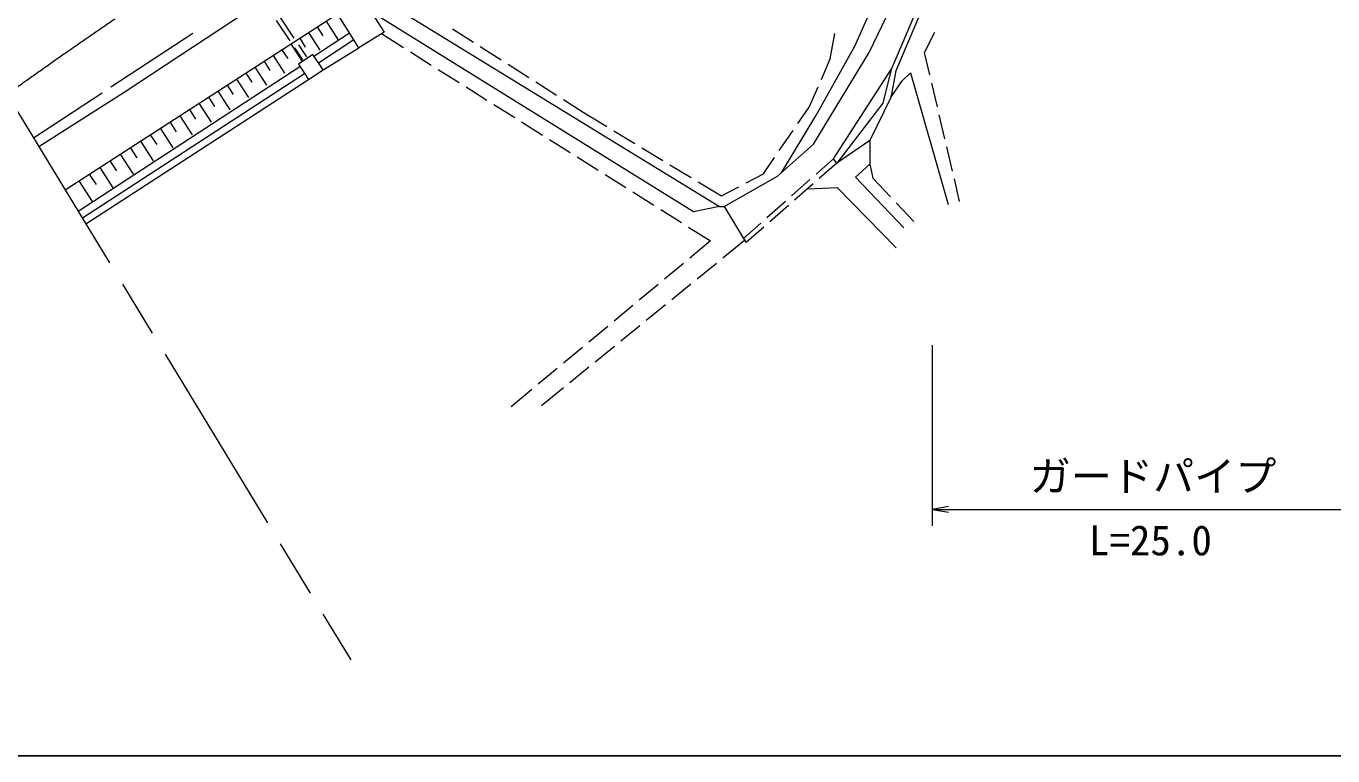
# Model space of a CAD drawing. Units: millimetres at full size, sheet at 1:1000; details may follow other scales. Extents: x 40000 to 680000, y 20000 to 380000.
# Drawn here: x 81179 to 160681, y 205000 to 249404 of the extents above; entities that cross this region are included whole.
import ezdxf
from ezdxf.enums import TextEntityAlignment as Align

# ---------------------------------------------------------------- set-up
doc = ezdxf.new("R2010")
doc.units = ezdxf.units.MM
doc.header["$LTSCALE"] = 1000
doc.linetypes.add('CHAIN', pattern=[18.5, 12, -1.5, 3.5, -1.5])
for name, color, linetype, lineweight in [('M-BGD', 7, 'Continuous', 13), ('M-BMK', 2, 'CHAIN', 13), ('M-STR-HTXT', 7, 'Continuous', 13), ('M-TTL-BAND', 7, 'Continuous', 25)]:
    doc.layers.add(name, color=color, linetype=linetype, lineweight=lineweight)
doc.styles.add('ＭＳ ゴシック', font='')
doc.styles.get('ＭＳ ゴシック').set_extended_font_data('MS Gothic')

# ---------------------------------------------------------------- blocks, each defined once
blk = doc.blocks.new('open_arrow')
at = {"color": 0, "linetype": 'Continuous', "lineweight": -2}
blk.add_lwpolyline([(7.5, 1.25), (0, 0), (7.5, -1.25)], dxfattribs=at)

msp = doc.modelspace()

# ---------------------------------------------------------------- linework, layer by layer
at = {"layer": 'M-BGD'}
for p, q in [((83549, 239452), (100123, 250148)), ((97247, 248507), (96413, 249754)), ((97496, 248674), (96662, 249921)), ((99429, 249700), (100148, 248586)), ((86340, 245711), (91326, 248982)), ((98354, 249007), (99048, 247933)), ((98691, 247586), (100845, 249000)), ((98891, 249353), (99238, 248816)), ((102796, 248946), (104133, 248104)), ((107126, 249243), (108390, 248435)), ((130102, 247410), (130375, 248963)), ((135846, 247800), (136455, 249036)), ((97287, 248318), (97976, 247250)), ((98014, 247360), (97525, 248091)), ((98263, 247527), (97774, 248258)), ((97821, 248662), (98165, 248129)), ((98965, 247168), (101120, 248582)), ((99244, 246753), (101423, 248082)), ((108811, 248166), (110075, 247358)), ((95653, 247263), (96008, 246713)), ((96203, 247619), (96902, 246535)), ((96745, 247968), (97095, 247426)), ((104556, 247837), (105826, 247038)), ((129560, 246167), (130102, 247410)), ((136168, 246431), (135846, 247800)), ((84340, 238151), (97840, 246944)), ((84613, 237732), (98113, 246525)), ((94544, 246548), (94904, 245989)), ((95103, 246908), (95813, 245808)), ((106249, 246771), (107518, 245972)), ((110496, 247089), (111760, 246281)), ((84805, 237384), (98358, 246165)), ((93417, 245821), (93783, 245253)), ((93985, 246187), (94706, 245069)), ((107941, 245706), (109211, 244907)), ((112182, 246012), (113446, 245204)), ((128817, 244466), (129360, 245709)), ((136624, 244484), (136282, 245944)), ((81633, 242606), (85795, 245337)), ((92273, 245082), (92645, 244506)), ((92850, 245454), (93582, 244319)), ((113867, 244935), (115077, 244162)), ((91111, 244332), (91489, 243747)), ((91696, 244710), (92441, 243557)), ((109634, 244640), (110903, 243841)), ((115077, 244162), (116503, 243298)), ((128135, 243474), (128817, 244466)), ((89931, 243571), (90314, 242976)), ((90525, 243954), (91281, 242783)), ((111326, 243575), (112595, 242775)), ((137081, 242537), (136738, 243997)), ((88732, 242797), (89122, 242193)), ((89336, 243187), (90104, 241997)), ((113019, 242509), (114288, 241710)), ((116931, 243039), (118214, 242262)), ((127002, 241827), (127852, 243062)), ((87514, 242011), (87910, 241398)), ((88128, 242407), (88908, 241199)), ((118641, 242003), (119925, 241226)), ((132510, 242453), (130501, 241072)), ((137538, 240589), (137195, 242050)), ((86278, 241213), (86680, 240590)), ((86901, 241615), (87693, 240388)), ((114711, 241443), (115980, 240644)), ((120352, 240967), (121635, 240190)), ((126036, 240423), (126718, 241415)), ((130290, 241327), (129241, 240397)), ((130501, 241072), (129437, 240138)), ((132502, 241015), (132697, 240143)), ((85022, 240403), (85430, 239770)), ((85655, 240811), (86459, 239565)), ((116404, 240378), (117673, 239578)), ((124983, 239863), (126036, 240423)), ((132697, 240143), (133771, 239015)), ((137973, 238733), (137652, 240103)), ((84389, 239994), (85206, 238729)), ((118096, 239312), (119365, 238513)), ((122063, 239931), (123489, 239068)), ((123489, 239068), (124542, 239628)), ((128867, 240065), (127744, 239070)), ((129062, 239807), (127935, 238817)), ((127370, 238739), (126247, 237744)), ((134116, 238653), (135190, 237525)), ((119788, 238246), (121058, 237447)), ((127559, 238487), (126433, 237497)), ((121481, 237181), (122818, 236339)), ((125873, 237412), (124824, 236483)), ((126057, 237167), (124994, 236232)), ((122818, 236339), (121558, 235289)), ((123562, 235297), (124894, 236380)), ((124824, 236483), (124994, 236232)), ((121174, 234969), (120021, 234009)), ((122011, 234034), (123174, 234981)), ((119637, 233689), (118484, 232729)), ((120459, 232772), (121623, 233719)), ((118100, 232409), (116948, 231449)), ((118908, 231510), (120071, 232457)), ((116563, 231129), (115411, 230169)), ((117356, 230248), (118520, 231195)), ((115027, 229849), (113874, 228889)), ((115805, 228986), (116968, 229932)), ((113490, 228569), (112337, 227609)), ((114253, 227724), (115417, 228670)), ((112534, 226325), (113866, 227408)), ((111953, 227289), (110693, 226239))]:
    msp.add_line(p, q, dxfattribs=at)
for points in [[(81947, 242089), (87143, 245380), (94621, 250311), (102309, 255451), (108432, 259307), (114133, 262766), (120910, 266621), (127780, 270454), (133389, 273445), (139955, 276599), (149536, 281039), (157411, 284498)], [(123643, 238430), (126884, 240268), (129076, 242227), (132476, 247800), (134058, 251103), (134276, 253471), (135561, 256789), (136578, 258986), (137980, 261509), (139171, 263402), (139615, 266954)], [(143109, 266240), (139609, 262891), (138012, 257144), (136415, 252917), (133810, 246770), (133305, 244707), (130501, 241072)], [(143317, 266023), (139876, 262732), (138298, 257051), (136693, 252805), (134099, 246683), (133795, 245071), (132510, 242453)], [(127154, 240509), (129226, 243940), (131594, 248193), (133214, 251854), (132591, 252960)], [(104509, 249990), (123367, 238437), (121778, 238110), (102174, 250283)], [(130501, 241072), (130290, 241327), (133810, 246770)], [(133795, 245071), (134468, 246071), (134982, 246562), (137272, 238546)], [(132510, 242453), (132502, 241015), (131638, 240205), (134582, 237136)], [(128728, 239514), (130529, 239592), (134112, 235915)], [(123367, 238437), (123643, 238430), (124824, 236483)]]:
    msp.add_lwpolyline(points, dxfattribs=at)
for points in [[(100123, 250148), (101653, 251111), (102953, 249044), (101423, 248082)], [(98358, 246165), (99244, 246753), (98627, 247683), (97740, 247094)]]:
    msp.add_lwpolyline(points, close=True, dxfattribs=at)
at = {"layer": 'M-BMK'}
msp.add_line((80028, 245249), (100931, 210837), dxfattribs=at)
msp.add_arc((312780, -80061), 400000, 111.18694, 125.58285, dxfattribs=at)
at = {"layer": 'M-STR-HTXT'}
for p, q in [((136298, 230000), (136298, 219000)), ((136298, 220000), (162563, 220000))]:
    msp.add_line(p, q, dxfattribs=at)
at = {"layer": 'M-TTL-BAND'}
msp.add_line((40000, 205000), (579000, 205000), dxfattribs=at)

# ---------------------------------------------------------------- block references
at = {"layer": 'M-STR-HTXT', "xscale": 133, "yscale": 133}
msp.add_blockref('open_arrow', (136298, 220000), dxfattribs=at)

# ---------------------------------------------------------------- texts
at = {"layer": 'M-STR-HTXT', "style": 'ＭＳ ゴシック'}
msp.add_text('ガードパイプ', height=1833, dxfattribs=at).set_placement((149740, 222014), align=Align.MIDDLE_CENTER)
msp.add_text('L=25.0', height=1833, dxfattribs=at).set_placement((149582, 216651), align=Align.BOTTOM_CENTER)

doc.saveas('drawing.dxf')
